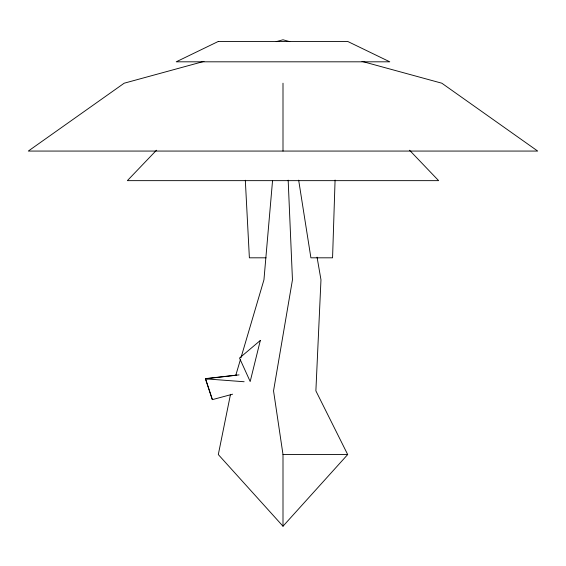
<?xml version="1.0" encoding="UTF-8"?>
<svg xmlns="http://www.w3.org/2000/svg" width="566" height="566" viewBox="0 0 566 566"><rect width="100%" height="100%" fill="white"/><g stroke="black" fill="none" stroke-linecap="round" stroke-linejoin="round"><path stroke-width="0.85" d="M335.079 180.045L332.567 257.813L310.897 257.813L298.664 180.172M272.557 180.561L263.947 279.816L240.953 357.804M230.511 394.304L218.306 454.555L283 526.217L347.694 454.555L315.878 390.865L320.972 279.816L317.059 257.162M235.704 375.605L240.451 359.502M156.464 150.231L127.364 180.646L438.636 180.646L409.536 150.231M204.008 61.383L124.166 83.209L28.3 151.065L537.7 151.065L441.834 83.209L361.992 61.383M276.208 41.643L283 39.783L289.792 41.643M236.461 375.131L205.423 378.619L212.356 399.638L232.612 394.191M239.05 374.89L205.423 378.831L244.137 381.739M266.041 257.813L249.38 257.813L245.319 180.243M288.165 180.158L292.459 279.816L273.541 390.865L283 454.555L347.694 454.555M208.062 378.817L205.423 378.619L212.356 399.638M283 83.209L283 151.065M283 454.555L283 526.217M260.318 340.463L250.186 381.519L239.524 358.045L260.318 340.463M218.335 41.431L176.217 61.814L389.783 61.814L347.666 41.431L218.335 41.431"/></g></svg>
